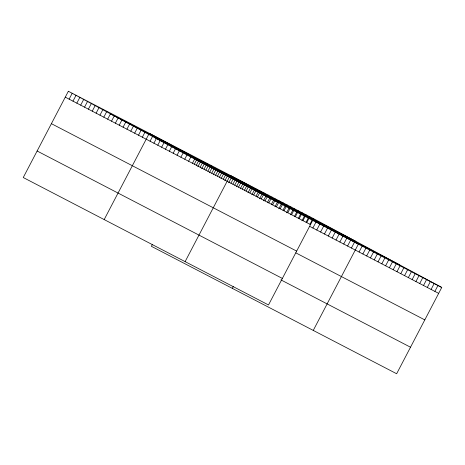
<?xml version="1.0" encoding="UTF-8"?>
<svg xmlns="http://www.w3.org/2000/svg" width="465" height="465" viewBox="0 0 465 465"><rect width="100%" height="100%" fill="white"/><g stroke="black" fill="none" stroke-linecap="round" stroke-linejoin="round"><path stroke-width="0.7" d="M68.355 91.256L23.25 177.531L268.503 304.959L313.608 218.684L68.355 91.256L196.497 160.041L441.75 287.469L396.645 373.744L151.392 246.316L152.386 244.421M69.128 99.15L72.209 93.256M72.982 101.155L76.062 95.261M76.835 103.154L79.916 97.261M80.689 105.16L83.77 99.266M84.543 107.159L87.623 101.265M88.397 109.165L91.477 103.271M92.25 111.164L95.331 105.27M96.104 113.169L99.184 107.276M99.958 115.169L103.038 109.275M103.811 117.174L106.892 111.28M107.665 119.174L110.746 113.28M111.519 121.179L114.599 115.285M115.372 123.178L118.453 117.285M119.226 125.184L122.307 119.29M123.08 127.189L126.16 121.289M126.933 129.189L130.02 123.295M130.787 131.194L133.874 125.294M134.641 133.193L137.727 127.3M138.494 135.199L141.581 129.299M142.348 137.198L145.435 131.304M104.183 219.579L149.288 133.304L277.431 202.089L274.966 206.809M150.061 141.203L153.142 135.309M153.915 143.208L156.996 137.309M157.769 145.208L160.849 139.314M161.622 147.213L164.703 141.319M165.476 149.213L168.557 143.319M169.33 151.218L172.41 145.324M173.183 153.218L176.264 147.324M177.037 155.223L180.118 149.329M180.891 157.222L183.971 151.328M184.744 159.228L187.825 153.334M188.598 161.227L191.679 155.333M192.452 163.232L195.532 157.339M194.341 164.168L196.497 160.041M196.306 165.232L199.386 159.338M197.887 166.755L200.351 162.041M200.159 167.237L203.24 161.343M201.74 168.76L204.205 164.046M204.013 169.237L207.094 163.343M205.902 170.173L208.058 166.046M207.867 171.242L210.953 165.348M209.448 172.765L211.912 168.051M211.72 173.242L214.807 167.348M213.301 174.77L215.766 170.051M215.574 175.247L218.66 169.353M217.463 176.183L219.62 172.056M219.428 177.246L222.514 171.353M221.009 178.775L223.473 174.055M223.287 179.252L226.368 173.358M224.862 180.775L227.327 176.061M185.117 261.632L230.222 175.357L358.364 244.142L313.259 330.417M228.716 182.78L231.181 178.06M230.931 183.222L234.011 177.328M232.878 184.192L235.034 180.065M234.72 185.192L237.801 179.298M236.423 186.785L238.888 182.065M238.51 187.163L241.591 181.269M240.277 188.784L242.747 184.07M242.3 189.133L245.381 183.239M244.439 190.197L246.601 186.07M246.09 191.103L249.17 185.204M247.984 192.789L250.455 188.075M249.879 193.068L252.96 187.174M251.844 194.794L254.309 190.075M253.669 195.038L256.75 189.145M256.006 196.207L258.162 192.08M257.459 197.009L260.545 191.115M259.551 198.799L262.016 194.079M261.249 198.979L264.335 193.085M263.405 200.799L265.87 196.085M265.038 200.95L268.125 195.056M267.567 202.211L269.723 198.084M268.834 202.92L271.915 197.02M271.421 204.216L273.577 200.09M272.624 204.885L275.704 198.991M232.326 288.364L233.32 286.469M276.413 206.855L279.494 200.961M278.82 208.808L281.284 204.094M280.203 208.826L283.284 202.932M282.982 210.221L285.138 206.094M283.993 210.796L287.074 204.902M286.527 212.813L288.992 208.099M287.783 212.767L290.863 206.873M290.381 214.818L292.845 210.104M291.572 214.737L294.653 208.837M294.543 216.231L296.699 212.104M295.362 216.702L298.443 210.808M298.396 218.236L300.553 214.109M299.152 218.672L302.238 212.778M301.942 220.823L304.406 216.109M302.942 220.643L306.028 214.749M306.104 222.241L308.26 218.114M306.731 222.613L309.818 216.719M309.957 224.24L312.114 220.114M312.887 228.013L315.968 222.119M316.741 230.012L319.827 224.118M320.594 232.018L323.681 226.124M324.448 234.017L327.534 228.123M328.302 236.022L331.388 230.129M332.161 238.022L335.242 232.128M336.015 240.027L339.095 234.133M339.869 242.027L342.949 236.133M343.722 244.032L346.803 238.138M347.576 246.037L350.656 240.138M351.43 248.037L354.51 242.143M359.073 252.007L362.154 246.113M362.863 253.977L365.943 248.083M366.652 255.948L369.733 250.054M370.442 257.918L373.523 252.024M374.232 259.889L377.313 253.989M378.022 261.859L381.108 255.959M381.812 263.824L384.898 257.93M385.607 265.794L388.688 259.9M389.397 267.764L392.477 261.871M393.187 269.735L396.267 263.841M396.976 271.705L400.057 265.806M400.766 273.67L403.847 267.776M404.556 275.64L407.636 269.747M408.346 277.611L411.426 271.717M412.135 279.581L415.216 273.687M415.925 281.552L419.006 275.658M419.715 283.522L422.801 277.622M423.505 285.487L426.591 279.593M427.3 287.457L430.381 281.563M431.09 289.428L434.171 283.534M434.88 291.398L437.96 285.504M110.641 113.954L355.894 241.387M154.211 137.338L399.464 264.771M65.274 97.15L310.527 224.583M309.678 226.345L438.669 293.369M51.406 123.673L296.658 251.106M295.81 252.867L424.801 319.891M37.119 151.003L282.371 278.436M280.877 279.866L410.514 347.221M313.608 218.684L441.75 287.469"/></g></svg>
